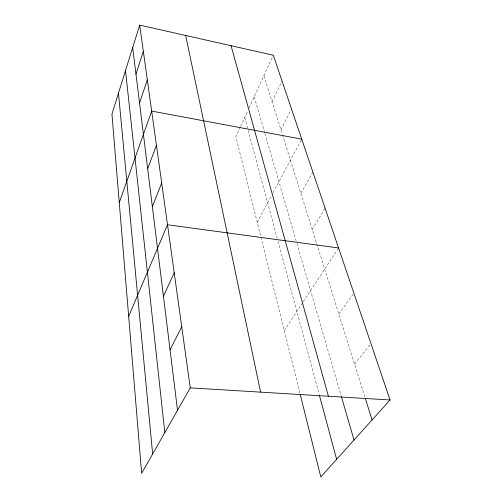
<?xml version="1.0" encoding="UTF-8"?>
<svg xmlns="http://www.w3.org/2000/svg" width="502" height="502" viewBox="0 0 502 502"><rect width="100%" height="100%" fill="white"/><g stroke="black" fill="none" stroke-linecap="round" stroke-linejoin="round"><path stroke-width="0.38" stroke-dasharray="2.51 1.88" d="M240.295 127.106L235.871 136.739L300.02 393.662M240.609 126.422L247.888 110.572M249.155 107.805L273.301 55.22M272.065 101.68L282.024 80.979M280.894 129.761L291.467 108.859M257.237 222.311L271.664 195.347M273.119 192.624L301.727 139.142M300.867 193.32L312.903 172.155M312.225 229.477L325.139 208.28M284.27 330.58L302.863 302.304M303.29 301.652L338.58 247.975M338.837 314.139L353.897 293.199M354.544 364.132L370.947 343.563M263.901 75.695L282.293 134.216M282.526 134.963L364.835 396.869M254.232 96.748L264.654 132.597M264.874 133.337L296.682 242.767M296.902 243.52L341.241 396.053M244.712 117.481L277.186 238.268M277.995 241.274L319.159 394.377"/><path stroke-width="0.75" d="M139.688 25.1L111.946 114.149L141.652 473.311L190.258 387.877L139.688 25.1L273.301 55.22L390.054 399.981L320.803 476.9L300.209 394.421M135.973 74.108L143.346 51.329M139.537 102.941L147.324 79.887M119.263 202.62L151.673 111.08L301.727 139.142M147.676 168.785L156.442 145.298M152.351 206.604L161.7 183.01M128.669 316.342L167.517 224.77L338.58 247.975M163.426 296.199L174.213 272.768M170.052 349.794L181.73 326.739M190.258 387.877L390.054 399.981M365.299 398.362L372.082 419.942M341.46 396.8L354.017 440.003M231.058 45.695L328.396 396.241M319.36 395.13L336.622 459.33M185.665 35.466L260.607 392.137M132.691 47.558L177.526 410.253M125.519 70.587L164.813 432.605M118.472 93.203L152.646 453.984"/></g></svg>
